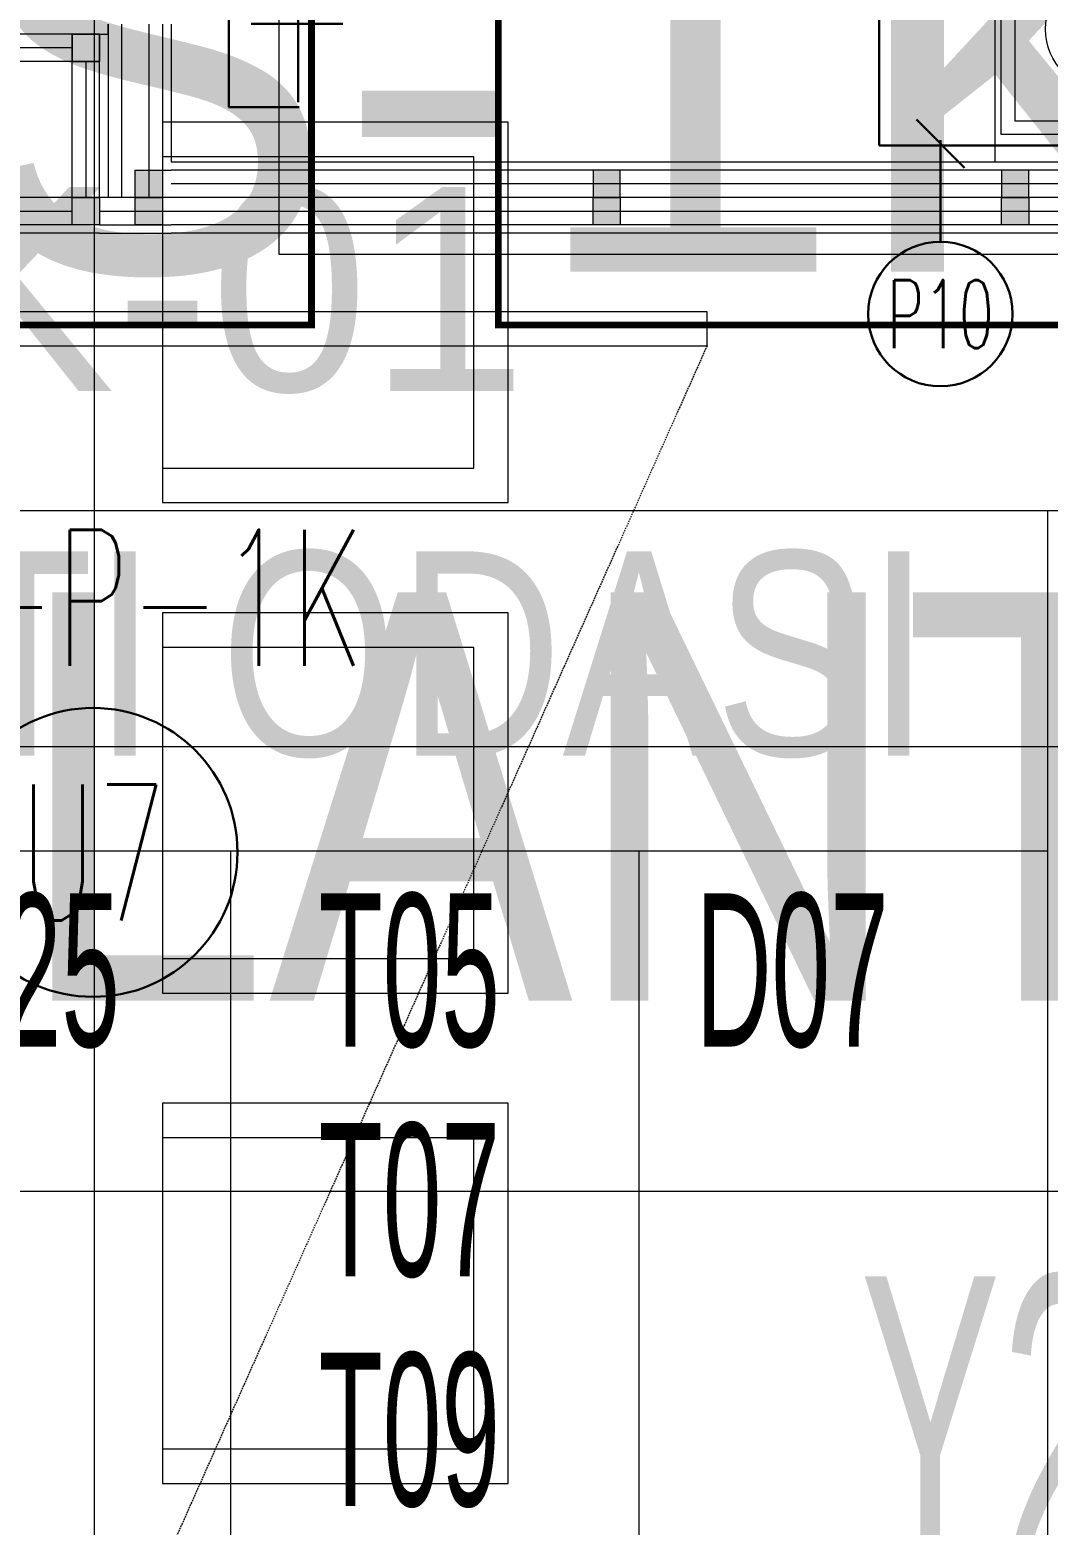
# Model space of a CAD drawing. Extents: x -9058 to 11890, y 0 to 6516.
# Drawn here: x 9628.3 to 9777.9, y 3170.1 to 3389.7 of the extents above; entities that cross this region are included whole.
import ezdxf
from ezdxf.enums import TextEntityAlignment as Align

# ---------------------------------------------------------------- set-up
doc = ezdxf.new("R2010")
doc.units = 0
doc.header["$MEASUREMENT"] = 0
doc.linetypes.add('HIDDEN', pattern=[0.375, 0.25, -0.125])
doc.linetypes.add('HIDDEN2', pattern=[4.7625, 3.175, -1.5875])
doc.layers.get('0').update_dxf_attribs({"color": 9, "lineweight": 9})
for name, color, linetype, lineweight in [('05', 9, 'Continuous', 9), ('05V', 9, 'Continuous', 9), ('06D', 9, 'Continuous', 9), ('10', 9, 'Continuous', 9), ('11', 9, 'Continuous', 9), ('21', 9, 'Continuous', 9), ('21_mahal200', 9, 'Continuous', 9), ('21_mahal200 @ 10 (1)', 9, 'Continuous', 9), ('21_mahal200 @ 10 (2)', 9, 'Continuous', 9), ('21_mahal200 @ 20', 9, 'Continuous', 9), ('33', 9, 'BATTING', 9), ('40A', 9, 'Continuous', 9), ('E-KABLO', 7, 'Continuous', 30), ('E-KAPAKLI PRİZ', 7, 'Continuous', 30), ('E-LINYE', 7, 'Continuous', 30), ('E-YAZI', 7, 'Continuous', 30)]:
    doc.layers.add(name, color=color, linetype=linetype, lineweight=lineweight)
doc.styles.add('Arial', font='arial.ttf', dxfattribs={"height": 2.5})
doc.styles.add('E-YAZI', font='txttw.shx')
doc.styles.add('MuuM_TEXT-STANDART', font='ARIALN.TTF')
doc.linetypes.add('BATTING', pattern='A,0.0001,-0.1,[134,ltypeshp.shx,S=0.1,R=0,X=-0.1,Y=0],-0.2,[134,ltypeshp.shx,S=0.1,R=180,X=0.1,Y=0],-0.1', length=0.4001)

# ---------------------------------------------------------------- blocks, each defined once
blk = doc.blocks.new('p-audi-conference')
for points in [[(216.18, 271.8), (272.06, 271.8), (272.06, 221), (216.18, 221)], [(288.24, 271.8), (344.12, 271.8), (344.12, 221), (288.24, 221)], [(360.3, 271.8), (416.18, 271.8), (416.18, 221), (360.3, 221)], [(221.26, 266.72), (266.98, 266.72), (266.98, 221), (221.26, 221)], [(293.32, 266.72), (339.04, 266.72), (339.04, 221), (293.32, 221)], [(365.38, 266.72), (411.1, 266.72), (411.1, 221), (365.38, 221)], [(0, 211), (573.3, 211), (573.3, 91), (0, 91)]]:
    blk.add_lwpolyline(points, close=True)
blk = doc.blocks.new('m-mu-ocak01-p')
for points in [[(-16.5, 5), (-16.5, 65), (14.5, 65), (14.5, 5)], [(12.5, 36), (12.5, 63), (-14.5, 63), (-14.5, 36)], [(12.5, 34), (12.5, 7), (-14.5, 7), (-14.5, 34)]]:
    blk.add_lwpolyline(points, close=True)
for centre in [(-1, 49.5), (-1, 20.5)]:
    blk.add_circle(centre, 9)
blk.add_point((-1, 0))
blk = doc.blocks.new('p-mutfak-vit')
at = {"layer": '05V'}
blk.add_lwpolyline([(0, 265), (-63, 265), (-63, 0), (0, 0)], close=True, dxfattribs=at)
at = {"layer": '05V', "linetype": 'Continuous', "rotation": 90}
blk.add_blockref('m-mu-ocak01-p', (2.95, 20.5), dxfattribs=at)
blk = doc.blocks.new('prf-10x10')
h = blk.add_hatch(color=255)
h.dxf.hatch_style = 1
h.paths.add_polyline_path([(-5, -5), (5, -5), (5, 5), (-5, 5)])
at = {"layer": '10'}
blk.add_lwpolyline([(-5, -5), (5, -5), (5, 5), (-5, 5)], close=True, dxfattribs=at)
blk = doc.blocks.new('0a_roomno2')
blk.add_lwpolyline([(30, -16), (0, -16), (0, 0), (30, 0)], close=True)
for points in [[(0, 0), (30, 0)], [(0, -5), (30, -5)], [(12, -5), (12, -16)], [(18, -5), (18, -16)], [(24, -5), (24, -16)]]:
    blk.add_lwpolyline(points)
at = {"layer": '40A'}
blk.add_lwpolyline([(0, 0), (30, 0)], dxfattribs=at)
at = {"style": 'Arial'}
blk.add_attdef('ODANO', (0, 1.505), '', height=3, dxfattribs=at)
blk.add_attdef('MEKANADI', text='', height=3, dxfattribs=at).set_placement((0.525, -4.75), align=Align.BOTTOM_LEFT)
at = {"style": 'MuuM_TEXT-STANDART', "width": 0.6}
for tag, p in [('YER01', (15, -7)), ('TAVAN01', (20.625, -7)), ('DUVAR01', (26.25, -7)), ('YER02', (15, -10.375)), ('TAVAN02', (20.625, -10.375)), ('DUVAR02', (26.25, -10.375)), ('YER03', (15, -13.75)), ('TAVAN03', (20.625, -13.75)), ('DUVAR03', (26.25, -13.75))]:
    blk.add_attdef(tag, text='', height=2.25, dxfattribs=at).set_placement(p, align=Align.MIDDLE_CENTER)
at = {"style": 'MuuM_TEXT-STANDART'}
blk.add_attdef('M2', text='', height=2.25, dxfattribs=at).set_placement((1.323, -7.805), align=Align.MIDDLE_LEFT)
at = {"style": 'MuuM_TEXT-STANDART', "width": 0.6}
blk.add_attdef('TEMIZTAVANYUKSEKLIGI', text='', height=2.25, dxfattribs=at).set_placement((2.7, -13.162), align=Align.MIDDLE_LEFT)
blk = doc.blocks.new('*U1286')
at = {"layer": '21_mahal200 @ 20', "xscale": 20, "yscale": 20, "zscale": 20}
blk.add_blockref('0a_roomno2', (9664.96, 3676.76), dxfattribs=at)
blk = doc.blocks.new('*U1287')
at = {"layer": '21_mahal200 @ 10 (1)'}
ref = blk.add_blockref('0a_roomno2', (9477.8, 3319.13), dxfattribs=dict(at, xscale=10, yscale=10, zscale=10))
ref.add_attrib('ODANO', ' PRS-1K-01', (9477.8, 3336.68), dxfattribs={"layer": '0', "height": 30, "style": 'Arial'})
ref.add_attrib('MEKANADI', 'TOPLANTI ODASI', dxfattribs={"layer": '0', "height": 30, "style": 'Arial', "width": 0.8}).set_placement((9483.05, 3274.13), align=Align.BOTTOM_LEFT)
ref.add_attrib('YER01', 'Y25', dxfattribs={"layer": '0', "height": 22.5, "style": 'MuuM_TEXT-STANDART', "width": 0.6}).set_placement((9627.8, 3251.63), align=Align.MIDDLE_CENTER)
ref.add_attrib('TAVAN01', 'T05', dxfattribs={"layer": '0', "height": 22.5, "style": 'MuuM_TEXT-STANDART', "width": 0.6}).set_placement((9684.05, 3251.63), align=Align.MIDDLE_CENTER)
ref.add_attrib('DUVAR01', 'D07', dxfattribs={"layer": '0', "height": 22.5, "style": 'MuuM_TEXT-STANDART', "width": 0.6}).set_placement((9740.3, 3251.63), align=Align.MIDDLE_CENTER)
ref.add_attrib('TAVAN02', 'T07', dxfattribs={"layer": '0', "height": 22.5, "style": 'MuuM_TEXT-STANDART', "width": 0.6}).set_placement((9684.05, 3217.88), align=Align.MIDDLE_CENTER)
ref.add_attrib('TAVAN03', 'T09', dxfattribs={"layer": '0', "height": 22.5, "style": 'MuuM_TEXT-STANDART', "width": 0.6}).set_placement((9684.05, 3184.13), align=Align.MIDDLE_CENTER)
at = {"layer": '21_mahal200 @ 10 (2)'}
ref = blk.add_blockref('0a_roomno2', (9477.8, 3319.13), dxfattribs=dict(at, xscale=10, yscale=10, zscale=10))
ref.add_attrib('ODANO', ' PRS-1K-01', (9477.8, 3336.68), dxfattribs={"layer": '0', "height": 30, "style": 'Arial'})
ref.add_attrib('MEKANADI', 'TOPLANTI ODASI', dxfattribs={"layer": '0', "height": 30, "style": 'Arial', "width": 0.8}).set_placement((9483.05, 3274.13), align=Align.BOTTOM_LEFT)
ref.add_attrib('YER01', 'Y25', dxfattribs={"layer": '0', "height": 22.5, "style": 'MuuM_TEXT-STANDART', "width": 0.6}).set_placement((9627.8, 3251.63), align=Align.MIDDLE_CENTER)
ref.add_attrib('TAVAN01', 'T05', dxfattribs={"layer": '0', "height": 22.5, "style": 'MuuM_TEXT-STANDART', "width": 0.6}).set_placement((9684.05, 3251.63), align=Align.MIDDLE_CENTER)
ref.add_attrib('DUVAR01', 'D07', dxfattribs={"layer": '0', "height": 22.5, "style": 'MuuM_TEXT-STANDART', "width": 0.6}).set_placement((9740.3, 3251.63), align=Align.MIDDLE_CENTER)
ref.add_attrib('TAVAN02', 'T07', dxfattribs={"layer": '0', "height": 22.5, "style": 'MuuM_TEXT-STANDART', "width": 0.6}).set_placement((9684.05, 3217.88), align=Align.MIDDLE_CENTER)
ref.add_attrib('TAVAN03', 'T09', dxfattribs={"layer": '0', "height": 22.5, "style": 'MuuM_TEXT-STANDART', "width": 0.6}).set_placement((9684.05, 3184.13), align=Align.MIDDLE_CENTER)
at = {"layer": '21_mahal200 @ 20'}
ref = blk.add_blockref('0a_roomno2', (9477.8, 3319.13), dxfattribs=dict(at, xscale=20, yscale=20, zscale=20))
ref.add_attrib('ODANO', ' PRS-1K-01', (9477.8, 3354.23), dxfattribs={"layer": '0', "height": 60, "style": 'Arial'})
ref.add_attrib('MEKANADI', 'TOPLANTI ODASI', dxfattribs={"layer": '0', "height": 60, "style": 'Arial', "width": 0.8}).set_placement((9488.3, 3229.13), align=Align.BOTTOM_LEFT)
ref.add_attrib('YER01', 'Y25', dxfattribs={"layer": '0', "height": 45, "style": 'MuuM_TEXT-STANDART', "width": 0.6}).set_placement((9777.8, 3184.13), align=Align.MIDDLE_CENTER)
blk = doc.blocks.new('*U121')
blk.add_lwpolyline([(-150, -5), (150, -5), (150, -10), (-150, -10)], close=True)
at = {"linetype": 'HIDDEN'}
blk.add_lwpolyline([(-150, -10), (0, -346.65), (150, -10)], dxfattribs=at)
blk = doc.blocks.new('100_KAPAKLI PRİZ')
at = {"layer": 'E-KAPAKLI PRİZ', "color": 4}
for p, q in [((1.216, 3.6), (0.379, 4.438)), ((-1.223, 2.136), (1.279, 2.136)), ((0, 2.4), (0, 0))]:
    blk.add_line(p, q, dxfattribs=at)
blk.add_arc((0, 3.6), 1.2, 180.7551, 0.7551, dxfattribs=at)

msp = doc.modelspace()

# ---------------------------------------------------------------- hatches: boundary and pattern name
h = msp.add_hatch(color=255)
h.dxf.hatch_style = 1
h.paths.add_polyline_path([(9634.56, 3385.12), (9638.56, 3385.12), (9638.56, 3389.12), (9634.56, 3389.12)])
h = msp.add_hatch(color=255)
h.dxf.hatch_style = 1
h.paths.add_polyline_path([(9711.06, 3365.12), (9715.06, 3365.12), (9715.06, 3369.12), (9711.06, 3369.12)])
h = msp.add_hatch(color=255)
h.dxf.hatch_style = 1
h.paths.add_polyline_path([(9771.06, 3365.12), (9775.06, 3365.12), (9775.06, 3369.12), (9771.06, 3369.12)])
h = msp.add_hatch(color=255)
h.dxf.hatch_style = 1
h.paths.add_polyline_path([(9634.56, 3361.12), (9638.56, 3361.12), (9638.56, 3365.12), (9634.56, 3365.12)])
h = msp.add_hatch(color=255)
h.dxf.hatch_style = 1
h.paths.add_polyline_path([(9711.06, 3361.12), (9715.06, 3361.12), (9715.06, 3365.12), (9711.06, 3365.12)])
h = msp.add_hatch(color=255)
h.dxf.hatch_style = 1
h.paths.add_polyline_path([(9771.06, 3361.12), (9775.06, 3361.12), (9775.06, 3365.12), (9771.06, 3365.12)])

# ---------------------------------------------------------------- linework, layer by layer
at = {"layer": '06D'}
for points in [[(9639.81, 3390.57), (9639.81, 3365.12)], [(9638.56, 3385.12), (9345.06, 3385.12)], [(9634.56, 3365.12), (9634.56, 3385.12)], [(9634.56, 3365.12), (9634.56, 3385.12)], [(9638.56, 3365.12), (9638.56, 3385.12)], [(9638.56, 3365.12), (9638.56, 3385.12)], [(9638.56, 3365.12), (9345.06, 3365.12)], [(9649.06, 3365.12), (9638.56, 3365.12)], [(9835.06, 3365.12), (9649.06, 3365.12)], [(9835.06, 3365.12), (9649.06, 3365.12)], [(9638.56, 3361.12), (9649.06, 3361.12)], [(9638.56, 3361.12), (9649.06, 3361.12)]]:
    msp.add_lwpolyline(points, dxfattribs=at)
at = {"layer": '10'}
for points in [[(9634.56, 3385.12), (9638.56, 3385.12), (9638.56, 3389.12), (9634.56, 3389.12), (9634.56, 3385.12)], [(9711.06, 3365.12), (9715.06, 3365.12), (9715.06, 3369.12), (9711.06, 3369.12), (9711.06, 3365.12)], [(9771.06, 3365.12), (9775.06, 3365.12), (9775.06, 3369.12), (9771.06, 3369.12), (9771.06, 3365.12)], [(9638.56, 3361.12), (9634.56, 3361.12), (9634.56, 3365.12), (9638.56, 3365.12), (9638.56, 3361.12)], [(9715.06, 3361.12), (9711.06, 3361.12), (9711.06, 3365.12), (9715.06, 3365.12), (9715.06, 3361.12)], [(9775.06, 3361.12), (9771.06, 3361.12), (9771.06, 3365.12), (9775.06, 3365.12), (9775.06, 3361.12)]]:
    msp.add_lwpolyline(points, dxfattribs=at)
at = {"layer": '11'}
for points in [[(9638.56, 3389.12), (9639.81, 3389.12), (9639.81, 3390.57)], [(9647.81, 3390.57), (9647.81, 3369.12), (9649.06, 3369.12)], [(9649.06, 3390.57), (9649.06, 3370.37)], [(9638.56, 3389.12), (9345.06, 3389.12)], [(9649.06, 3370.37), (9835.06, 3370.37)], [(9835.06, 3369.12), (9649.06, 3369.12)], [(9638.56, 3361.12), (9345.06, 3361.12)], [(9638.56, 3361.12), (9649.06, 3361.12)], [(9638.56, 3361.12), (9649.06, 3361.12)], [(9835.06, 3361.12), (9649.06, 3361.12)], [(9638.56, 3359.87), (9345.06, 3359.87)], [(9638.56, 3359.87), (9649.06, 3359.87)], [(9638.56, 3359.87), (9649.06, 3359.87)], [(9835.06, 3359.87), (9649.06, 3359.87)]]:
    msp.add_lwpolyline(points, dxfattribs=at)
at = {"layer": '21', "linetype": 'HIDDEN2', "ltscale": 0.1, "const_width": 1}
for points in [[(9697.13, 3867.87), (9906.02, 3867.87), (9906.02, 3346.4), (9697.13, 3346.4)], [(9308.1, 3651.73), (9669.69, 3651.73), (9669.69, 3346.4), (9308.1, 3346.4)]]:
    msp.add_lwpolyline(points, close=True, dxfattribs=at)
at = {"layer": '21_mahal200'}
msp.add_lwpolyline([(10001.36, 3284.43), (9397.06, 3284.43)], dxfattribs=at)
at = {"layer": '33', "ltscale": 0.08}
for points in [[(9641.81, 3390.57), (9641.81, 3365.12)], [(9645.81, 3390.57), (9645.81, 3365.12), (9645.81, 3365.12)], [(9634.56, 3387.12), (9345.06, 3387.12)], [(9636.56, 3385.12), (9636.56, 3365.12)], [(9831.06, 3367.12), (9649.06, 3367.12)], [(9345.06, 3363.12), (9634.56, 3363.12)], [(9638.56, 3363.12), (9649.06, 3363.12)], [(9649.06, 3363.12), (9831.06, 3363.12)]]:
    msp.add_lwpolyline(points, dxfattribs=at)
at = {"layer": '33', "ltscale": 8}
msp.add_lwpolyline([(9638.56, 3363.12), (9649.06, 3363.12)], dxfattribs=at)
at = {"layer": 'E-KABLO', "color": 6}
for p, q in [((9657.57, 3701.51), (9657.57, 3378.39)), ((9753.07, 3372.74), (9753.07, 3691.51)), ((9657.57, 3378.39), (9667.89, 3378.39)), ((9800.25, 3372.74), (9753.07, 3372.74))]:
    msp.add_line(p, q, dxfattribs=at)
at = {"layer": 'E-KABLO', "color": 7, "linetype": 'Continuous'}
msp.add_line((9762.08, 3358.61), (9762.08, 3373.57), dxfattribs=at)
for centre, radius in [((9762.08, 3348), 10.61), ((9637.61, 3268.9), 21.22)]:
    msp.add_circle(centre, radius, dxfattribs=at)
at = {"layer": 'E-LINYE', "color": 7, "linetype": 'Continuous'}
msp.add_line((9765.6, 3369.46), (9758.57, 3376.57), dxfattribs=at)

# ---------------------------------------------------------------- block references
at = {"layer": '05', "xscale": -1, "rotation": 270}
msp.add_blockref('p-audi-conference', (9426.8, 2959.99), dxfattribs=at)
at = {"layer": '05', "xscale": -1}
msp.add_blockref('*U121', (9577.8, 3353.33), dxfattribs=at)
at = {"layer": '05V'}
msp.add_blockref('p-mutfak-vit', (9833.06, 3370.37), dxfattribs=at)
at = {"layer": '10', "extrusion": (0, 0, -1), "xscale": 0.4, "yscale": 0.4, "zscale": -1, "rotation": 270}
for p in [(-9636.56, 3387.12), (-9645.81, 3367.12), (-9636.56, 3363.12), (-9645.81, 3363.12)]:
    msp.add_blockref('prf-10x10', p, dxfattribs=at)
at = {"layer": '21_mahal200', "color": 6, "linetype": 'HIDDEN'}
for name in ['*U1286', '*U1287']:
    msp.add_blockref(name, (0, 0), dxfattribs=at)
at = {"layer": 'E-KAPAKLI PRİZ', "xscale": -5.399999999999999, "yscale": 5.399999999999999, "zscale": 5.399999999999999}
msp.add_blockref('100_KAPAKLI PRİZ', (9667.72, 3379.11), dxfattribs=at)

# ---------------------------------------------------------------- texts
at = {"layer": 'E-KABLO', "color": 3, "linetype": 'Continuous', "style": 'E-YAZI', "width": 0.6}
for s, height, p in [('P10', 10, (9762.08, 3348)), ('U7', 20, (9637.61, 3268.9))]:
    msp.add_text(s, height=height, dxfattribs=at).set_placement(p, align=Align.MIDDLE_CENTER)
at = {"layer": 'E-YAZI', "color": 3, "style": 'E-YAZI', "width": 0.6}
msp.add_text('UT-P-1K', height=20, dxfattribs=at).set_placement((9599.23, 3296.3))

doc.saveas('drawing.dxf')
